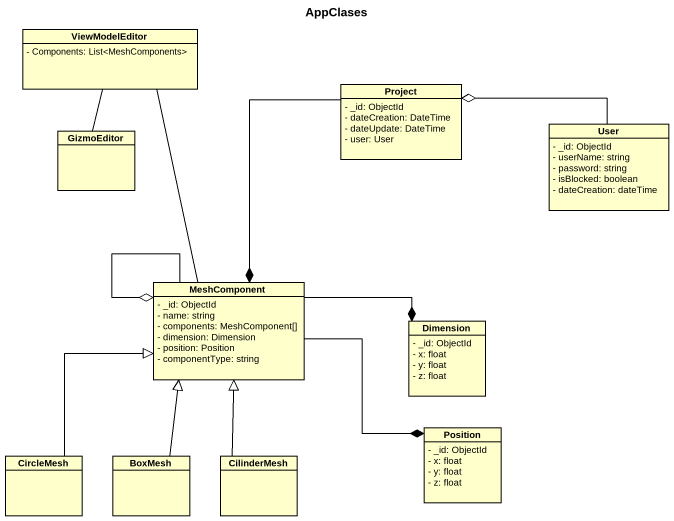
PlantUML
@startuml
title AppClases
hide circle
hide empty members
skinparam classAttributeIconSize 0
class ViewModelEditor {
  - Components: List<MeshComponents>
}
class Project {
  - _id: ObjectId
  - dateCreation: DateTime
  - dateUpdate: DateTime
  - user: User
}
class GizmoEditor
class User {
  - _id: ObjectId
  - userName: string
  - password: string
  - isBlocked: boolean
  - dateCreation: dateTime
}
class MeshComponent {
  - _id: ObjectId
  - name: string
  - components: MeshComponent[]
  - dimension: Dimension
  - position: Position
  - componentType: string
}
class Dimension {
  - _id: ObjectId
  - x: float
  - y: float
  - z: float
}
class CircleMesh
class BoxMesh
class CilinderMesh
class Position {
  - _id: ObjectId
  - x: float
  - y: float
  - z: float
}
Project --* MeshComponent
GizmoEditor -up- ViewModelEditor
User -left-o Project
MeshComponent -up- ViewModelEditor
MeshComponent --o MeshComponent
MeshComponent -right-* Dimension
MeshComponent -right-* Position
CircleMesh -up-|> MeshComponent
BoxMesh -up-|> MeshComponent
CilinderMesh -up-|> MeshComponent
@enduml
